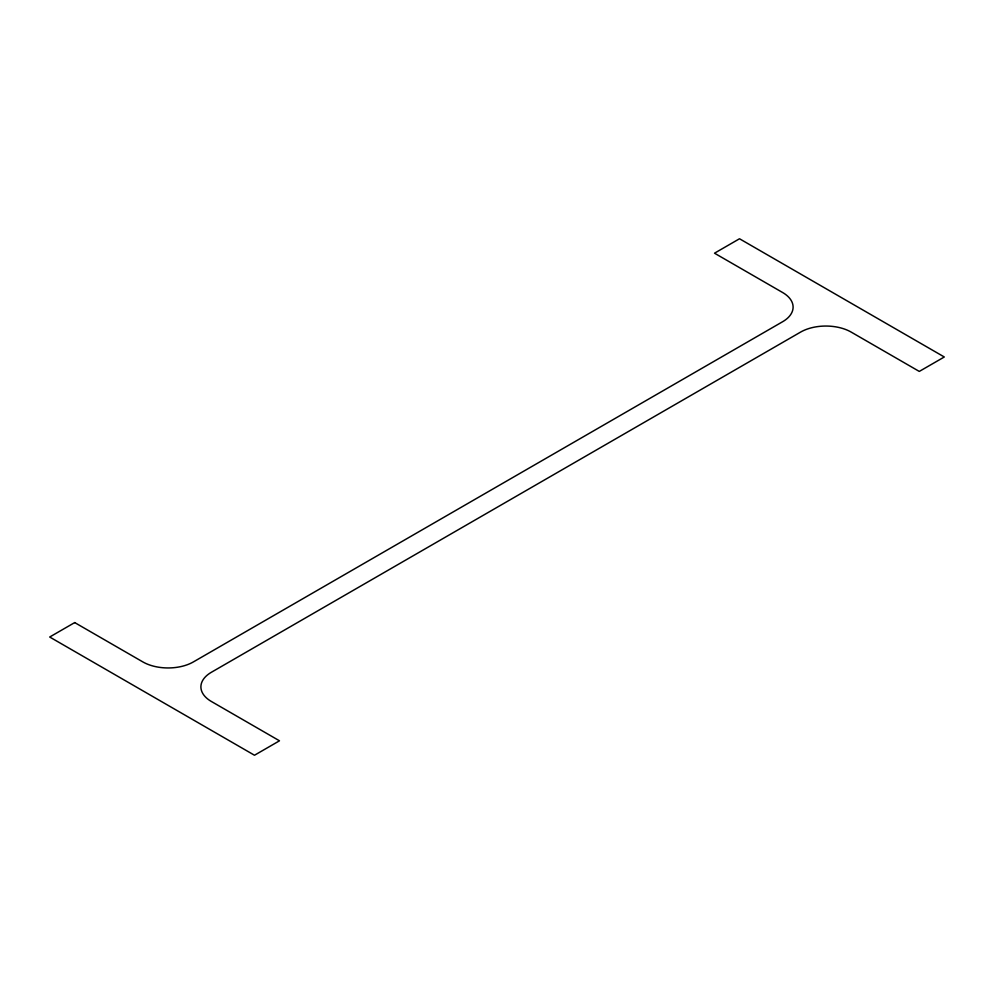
<?xml version="1.0" encoding="UTF-8"?>
<svg xmlns="http://www.w3.org/2000/svg" width="994" height="994" viewBox="0 0 994 994"><rect width="100%" height="100%" fill="white"/><g stroke="black" fill="none" stroke-linecap="round" stroke-linejoin="round"><path stroke-width="1.49" d="M74.712 622.579L49.7 637.017L254.489 755.241L279.488 740.803L211.374 701.478A35.772 20.65 0 0 1 211.374 672.279L800.592 332.095A35.772 20.65 0 0 1 851.175 332.095L919.288 371.421L944.3 356.983L739.511 238.759L714.512 253.197L782.626 292.522A35.772 20.65 0 0 1 782.626 321.721L193.408 661.905A35.772 20.65 0 0 1 142.825 661.905L74.712 622.579"/></g></svg>
